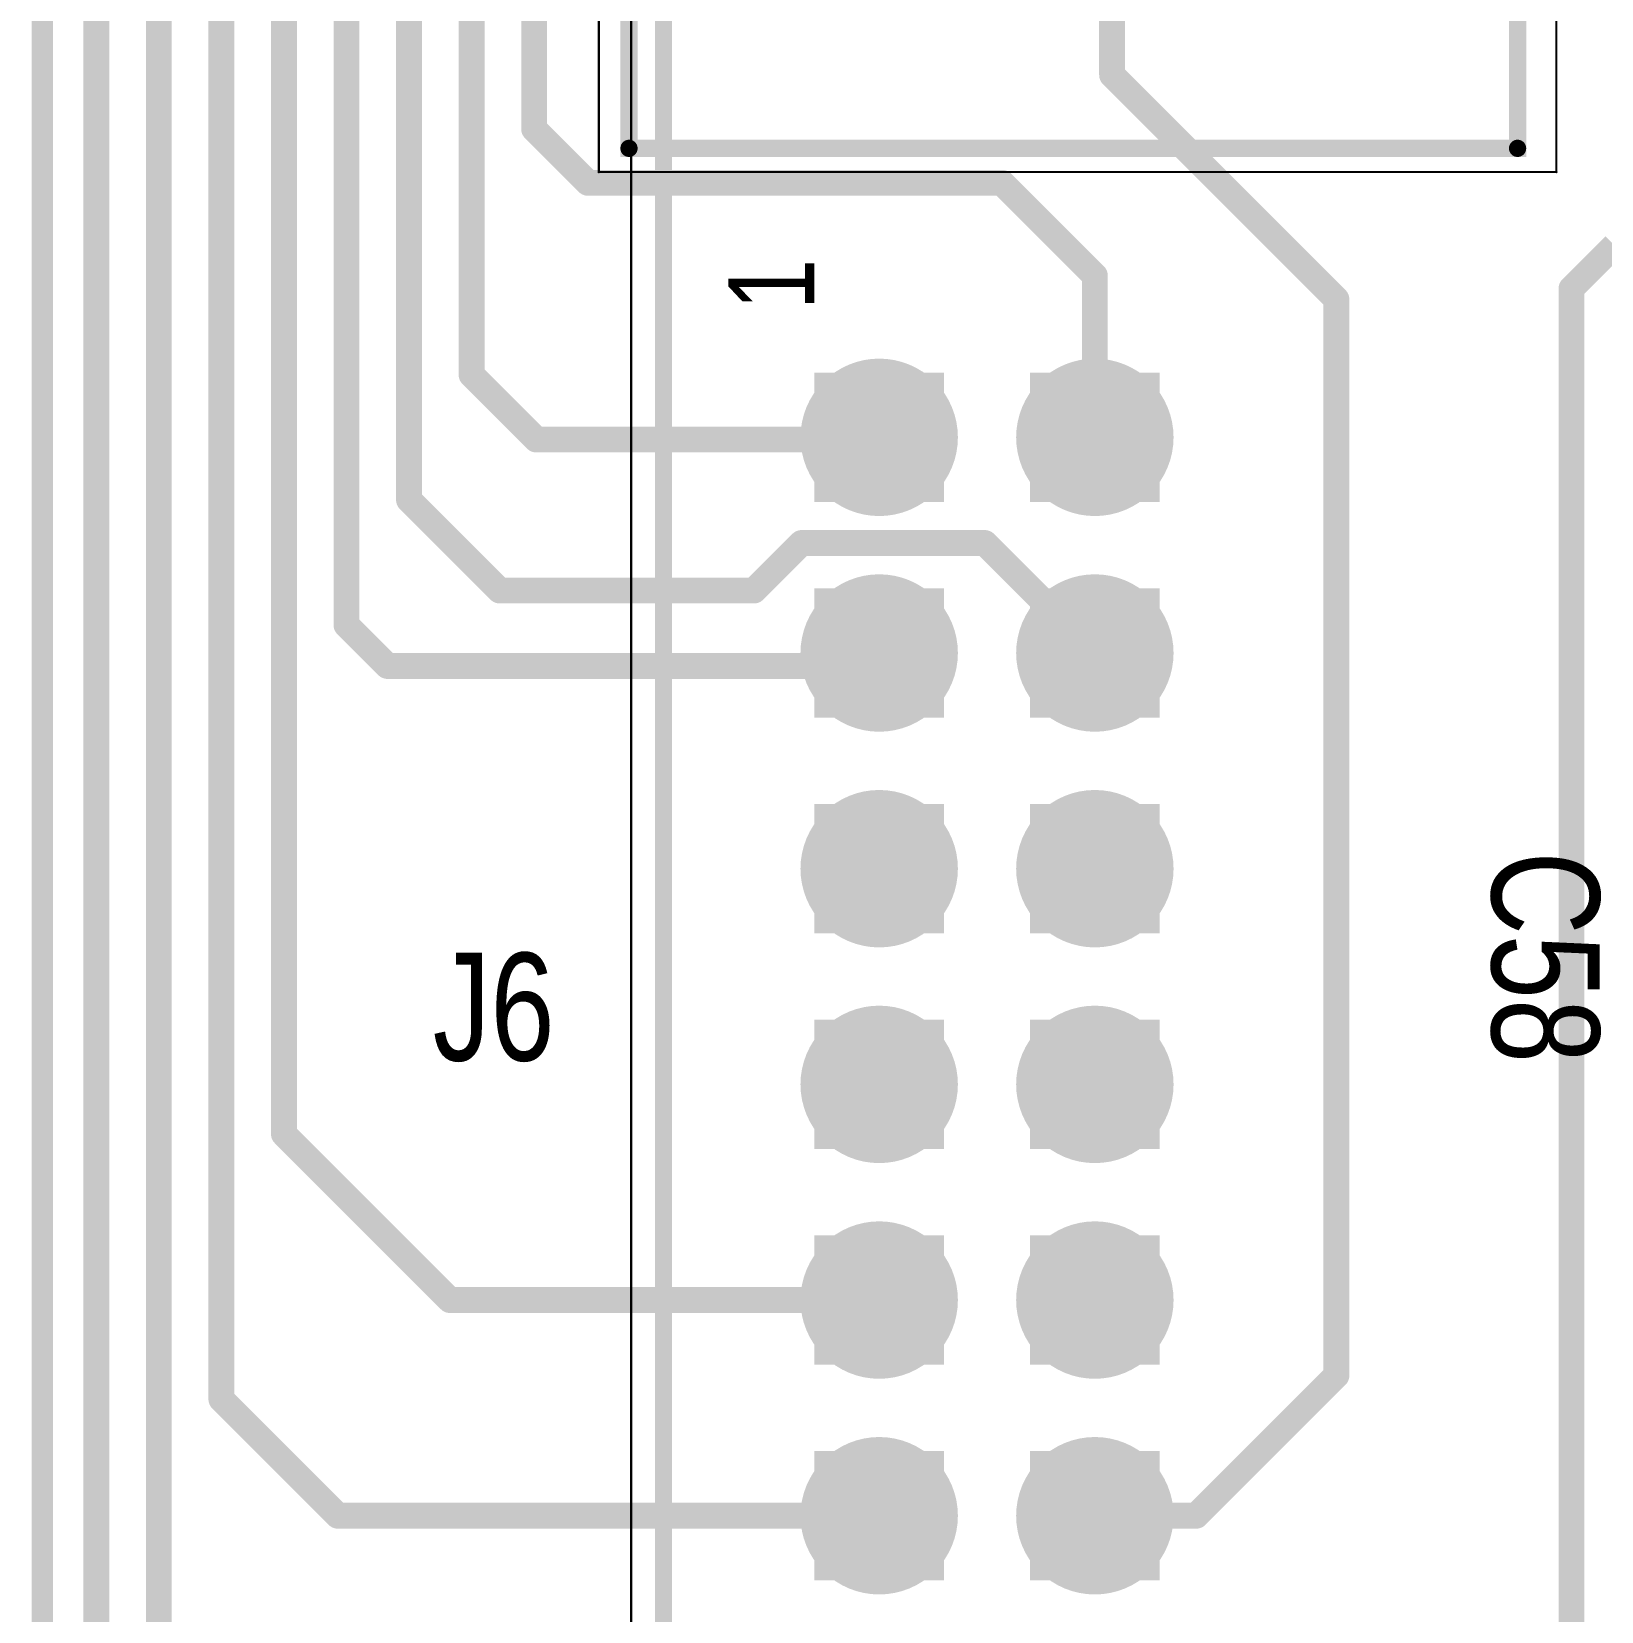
# Model space of a CAD drawing. Extents: x 0 to 8.76, y 0.02 to 4.83.
# Drawn here: x 0.773 to 1.501, y 3.222 to 3.954 of the extents above; entities that cross this region are included whole.
import ezdxf

# ---------------------------------------------------------------- set-up
doc = ezdxf.new("R2010")
doc.units = 0

msp = doc.modelspace()

# ---------------------------------------------------------------- linework, layer by layer
for points, const_width in [([(8.684, 0.028), (0.778, 0.029), (0.778, 4.826), (8.686, 4.826), (8.686, 0.028), (8.684, 0.028)], 0.01), ([(1.051, 2.331), (8.563, 2.331), (8.563, 4.484), (1.051, 4.484), (1.051, 2.331)], 0.001), ([(1.48, 4.186), (1.036, 4.186), (1.036, 3.889), (1.48, 3.889), (1.48, 4.186)], 0.001)]:
    msp.add_lwpolyline(points, close=True, dxfattribs=dict(const_width=const_width))
at = {"const_width": 0.0005}
for points in [[(1.0357, 3.889, 1), (1.0363, 3.889, 1)], [(1.4797, 3.889, 1), (1.4803, 3.889, 1)]]:
    msp.add_lwpolyline(points, format="xyb", close=True, dxfattribs=at)
at = {"layer": 'DRL', "const_width": 0.018}
for points in [[(1.157, 3.766, 1), (1.175, 3.766, 1)], [(1.257, 3.766, 1), (1.275, 3.766, 1)], [(1.157, 3.666, 1), (1.175, 3.666, 1)], [(1.257, 3.666, 1), (1.275, 3.666, 1)], [(1.157, 3.566, 1), (1.175, 3.566, 1)], [(1.257, 3.566, 1), (1.275, 3.566, 1)], [(1.157, 3.466, 1), (1.175, 3.466, 1)], [(1.257, 3.466, 1), (1.275, 3.466, 1)], [(1.157, 3.366, 1), (1.175, 3.366, 1)], [(1.257, 3.366, 1), (1.275, 3.366, 1)], [(1.157, 3.266, 1), (1.175, 3.266, 1)], [(1.257, 3.266, 1), (1.275, 3.266, 1)]]:
    msp.add_lwpolyline(points, format="xyb", close=True, dxfattribs=at)
at = {"layer": 'GND'}
for points in [[(1.136, 3.736), (1.196, 3.736), (1.136, 3.796), (1.196, 3.796)], [(1.236, 3.736), (1.296, 3.736), (1.236, 3.796), (1.296, 3.796)], [(1.136, 3.636), (1.196, 3.636), (1.136, 3.696), (1.196, 3.696)], [(1.236, 3.636), (1.296, 3.636), (1.236, 3.696), (1.296, 3.696)], [(1.136, 3.536), (1.196, 3.536), (1.136, 3.596), (1.196, 3.596)], [(1.236, 3.536), (1.296, 3.536), (1.236, 3.596), (1.296, 3.596)], [(1.136, 3.436), (1.196, 3.436), (1.136, 3.496), (1.196, 3.496)], [(1.236, 3.436), (1.296, 3.436), (1.236, 3.496), (1.296, 3.496)], [(1.136, 3.336), (1.196, 3.336), (1.136, 3.396), (1.196, 3.396)], [(1.236, 3.336), (1.296, 3.336), (1.236, 3.396), (1.296, 3.396)], [(1.136, 3.236), (1.196, 3.236), (1.136, 3.296), (1.196, 3.296)], [(1.236, 3.236), (1.296, 3.236), (1.236, 3.296), (1.296, 3.296)]]:
    msp.add_solid(points, dxfattribs=at)
at = {"layer": 'I10'}
for points in [[(1.136, 3.736), (1.196, 3.736), (1.136, 3.796), (1.196, 3.796)], [(1.236, 3.736), (1.296, 3.736), (1.236, 3.796), (1.296, 3.796)], [(1.136, 3.636), (1.196, 3.636), (1.136, 3.696), (1.196, 3.696)], [(1.236, 3.636), (1.296, 3.636), (1.236, 3.696), (1.296, 3.696)], [(1.136, 3.536), (1.196, 3.536), (1.136, 3.596), (1.196, 3.596)], [(1.236, 3.536), (1.296, 3.536), (1.236, 3.596), (1.296, 3.596)], [(1.136, 3.436), (1.196, 3.436), (1.136, 3.496), (1.196, 3.496)], [(1.236, 3.436), (1.296, 3.436), (1.236, 3.496), (1.296, 3.496)], [(1.136, 3.336), (1.196, 3.336), (1.136, 3.396), (1.196, 3.396)], [(1.236, 3.336), (1.296, 3.336), (1.236, 3.396), (1.296, 3.396)], [(1.136, 3.236), (1.196, 3.236), (1.136, 3.296), (1.196, 3.296)], [(1.236, 3.236), (1.296, 3.236), (1.236, 3.296), (1.296, 3.296)]]:
    msp.add_solid(points, dxfattribs=at)
at = {"layer": 'I11'}
for points in [[(1.136, 3.736), (1.196, 3.736), (1.136, 3.796), (1.196, 3.796)], [(1.236, 3.736), (1.296, 3.736), (1.236, 3.796), (1.296, 3.796)], [(1.136, 3.636), (1.196, 3.636), (1.136, 3.696), (1.196, 3.696)], [(1.236, 3.636), (1.296, 3.636), (1.236, 3.696), (1.296, 3.696)], [(1.136, 3.536), (1.196, 3.536), (1.136, 3.596), (1.196, 3.596)], [(1.236, 3.536), (1.296, 3.536), (1.236, 3.596), (1.296, 3.596)], [(1.136, 3.436), (1.196, 3.436), (1.136, 3.496), (1.196, 3.496)], [(1.236, 3.436), (1.296, 3.436), (1.236, 3.496), (1.296, 3.496)], [(1.136, 3.336), (1.196, 3.336), (1.136, 3.396), (1.196, 3.396)], [(1.236, 3.336), (1.296, 3.336), (1.236, 3.396), (1.296, 3.396)], [(1.136, 3.236), (1.196, 3.236), (1.136, 3.296), (1.196, 3.296)], [(1.236, 3.236), (1.296, 3.236), (1.236, 3.296), (1.296, 3.296)]]:
    msp.add_solid(points, dxfattribs=at)
at = {"layer": 'I12'}
for points in [[(1.136, 3.736), (1.196, 3.736), (1.136, 3.796), (1.196, 3.796)], [(1.236, 3.736), (1.296, 3.736), (1.236, 3.796), (1.296, 3.796)], [(1.136, 3.636), (1.196, 3.636), (1.136, 3.696), (1.196, 3.696)], [(1.236, 3.636), (1.296, 3.636), (1.236, 3.696), (1.296, 3.696)], [(1.136, 3.536), (1.196, 3.536), (1.136, 3.596), (1.196, 3.596)], [(1.236, 3.536), (1.296, 3.536), (1.236, 3.596), (1.296, 3.596)], [(1.136, 3.436), (1.196, 3.436), (1.136, 3.496), (1.196, 3.496)], [(1.236, 3.436), (1.296, 3.436), (1.236, 3.496), (1.296, 3.496)], [(1.136, 3.336), (1.196, 3.336), (1.136, 3.396), (1.196, 3.396)], [(1.236, 3.336), (1.296, 3.336), (1.236, 3.396), (1.296, 3.396)], [(1.136, 3.236), (1.196, 3.236), (1.136, 3.296), (1.196, 3.296)], [(1.236, 3.236), (1.296, 3.236), (1.236, 3.296), (1.296, 3.296)]]:
    msp.add_solid(points, dxfattribs=at)
at = {"layer": 'IN3'}
for points in [[(1.136, 3.736), (1.196, 3.736), (1.136, 3.796), (1.196, 3.796)], [(1.236, 3.736), (1.296, 3.736), (1.236, 3.796), (1.296, 3.796)], [(1.136, 3.636), (1.196, 3.636), (1.136, 3.696), (1.196, 3.696)], [(1.236, 3.636), (1.296, 3.636), (1.236, 3.696), (1.296, 3.696)], [(1.136, 3.536), (1.196, 3.536), (1.136, 3.596), (1.196, 3.596)], [(1.236, 3.536), (1.296, 3.536), (1.236, 3.596), (1.296, 3.596)], [(1.136, 3.436), (1.196, 3.436), (1.136, 3.496), (1.196, 3.496)], [(1.236, 3.436), (1.296, 3.436), (1.236, 3.496), (1.296, 3.496)], [(1.136, 3.336), (1.196, 3.336), (1.136, 3.396), (1.196, 3.396)], [(1.236, 3.336), (1.296, 3.336), (1.236, 3.396), (1.296, 3.396)], [(1.136, 3.236), (1.196, 3.236), (1.136, 3.296), (1.196, 3.296)], [(1.236, 3.236), (1.296, 3.236), (1.236, 3.296), (1.296, 3.296)]]:
    msp.add_solid(points, dxfattribs=at)
at = {"layer": 'IN4'}
for points in [[(1.136, 3.736), (1.196, 3.736), (1.136, 3.796), (1.196, 3.796)], [(1.236, 3.736), (1.296, 3.736), (1.236, 3.796), (1.296, 3.796)], [(1.136, 3.636), (1.196, 3.636), (1.136, 3.696), (1.196, 3.696)], [(1.236, 3.636), (1.296, 3.636), (1.236, 3.696), (1.296, 3.696)], [(1.136, 3.536), (1.196, 3.536), (1.136, 3.596), (1.196, 3.596)], [(1.236, 3.536), (1.296, 3.536), (1.236, 3.596), (1.296, 3.596)], [(1.136, 3.436), (1.196, 3.436), (1.136, 3.496), (1.196, 3.496)], [(1.236, 3.436), (1.296, 3.436), (1.236, 3.496), (1.296, 3.496)], [(1.136, 3.336), (1.196, 3.336), (1.136, 3.396), (1.196, 3.396)], [(1.236, 3.336), (1.296, 3.336), (1.236, 3.396), (1.296, 3.396)], [(1.136, 3.236), (1.196, 3.236), (1.136, 3.296), (1.196, 3.296)], [(1.236, 3.236), (1.296, 3.236), (1.236, 3.296), (1.296, 3.296)]]:
    msp.add_solid(points, dxfattribs=at)
at = {"layer": 'IN5'}
for points in [[(1.136, 3.736), (1.196, 3.736), (1.136, 3.796), (1.196, 3.796)], [(1.236, 3.736), (1.296, 3.736), (1.236, 3.796), (1.296, 3.796)], [(1.136, 3.636), (1.196, 3.636), (1.136, 3.696), (1.196, 3.696)], [(1.236, 3.636), (1.296, 3.636), (1.236, 3.696), (1.296, 3.696)], [(1.136, 3.536), (1.196, 3.536), (1.136, 3.596), (1.196, 3.596)], [(1.236, 3.536), (1.296, 3.536), (1.236, 3.596), (1.296, 3.596)], [(1.136, 3.436), (1.196, 3.436), (1.136, 3.496), (1.196, 3.496)], [(1.236, 3.436), (1.296, 3.436), (1.236, 3.496), (1.296, 3.496)], [(1.136, 3.336), (1.196, 3.336), (1.136, 3.396), (1.196, 3.396)], [(1.236, 3.336), (1.296, 3.336), (1.236, 3.396), (1.296, 3.396)], [(1.136, 3.236), (1.196, 3.236), (1.136, 3.296), (1.196, 3.296)], [(1.236, 3.236), (1.296, 3.236), (1.236, 3.296), (1.296, 3.296)]]:
    msp.add_solid(points, dxfattribs=at)
at = {"layer": 'IN6'}
for points in [[(1.136, 3.736), (1.196, 3.736), (1.136, 3.796), (1.196, 3.796)], [(1.236, 3.736), (1.296, 3.736), (1.236, 3.796), (1.296, 3.796)], [(1.136, 3.636), (1.196, 3.636), (1.136, 3.696), (1.196, 3.696)], [(1.236, 3.636), (1.296, 3.636), (1.236, 3.696), (1.296, 3.696)], [(1.136, 3.536), (1.196, 3.536), (1.136, 3.596), (1.196, 3.596)], [(1.236, 3.536), (1.296, 3.536), (1.236, 3.596), (1.296, 3.596)], [(1.136, 3.436), (1.196, 3.436), (1.136, 3.496), (1.196, 3.496)], [(1.236, 3.436), (1.296, 3.436), (1.236, 3.496), (1.296, 3.496)], [(1.136, 3.336), (1.196, 3.336), (1.136, 3.396), (1.196, 3.396)], [(1.236, 3.336), (1.296, 3.336), (1.236, 3.396), (1.296, 3.396)], [(1.136, 3.236), (1.196, 3.236), (1.136, 3.296), (1.196, 3.296)], [(1.236, 3.236), (1.296, 3.236), (1.236, 3.296), (1.296, 3.296)]]:
    msp.add_solid(points, dxfattribs=at)
at = {"layer": 'IN7'}
for points in [[(1.136, 3.736), (1.196, 3.736), (1.136, 3.796), (1.196, 3.796)], [(1.236, 3.736), (1.296, 3.736), (1.236, 3.796), (1.296, 3.796)], [(1.136, 3.636), (1.196, 3.636), (1.136, 3.696), (1.196, 3.696)], [(1.236, 3.636), (1.296, 3.636), (1.236, 3.696), (1.296, 3.696)], [(1.136, 3.536), (1.196, 3.536), (1.136, 3.596), (1.196, 3.596)], [(1.236, 3.536), (1.296, 3.536), (1.236, 3.596), (1.296, 3.596)], [(1.136, 3.436), (1.196, 3.436), (1.136, 3.496), (1.196, 3.496)], [(1.236, 3.436), (1.296, 3.436), (1.236, 3.496), (1.296, 3.496)], [(1.136, 3.336), (1.196, 3.336), (1.136, 3.396), (1.196, 3.396)], [(1.236, 3.336), (1.296, 3.336), (1.236, 3.396), (1.296, 3.396)], [(1.136, 3.236), (1.196, 3.236), (1.136, 3.296), (1.196, 3.296)], [(1.236, 3.236), (1.296, 3.236), (1.236, 3.296), (1.296, 3.296)]]:
    msp.add_solid(points, dxfattribs=at)
at = {"layer": 'IN8'}
for points in [[(1.136, 3.736), (1.196, 3.736), (1.136, 3.796), (1.196, 3.796)], [(1.236, 3.736), (1.296, 3.736), (1.236, 3.796), (1.296, 3.796)], [(1.136, 3.636), (1.196, 3.636), (1.136, 3.696), (1.196, 3.696)], [(1.236, 3.636), (1.296, 3.636), (1.236, 3.696), (1.296, 3.696)], [(1.136, 3.536), (1.196, 3.536), (1.136, 3.596), (1.196, 3.596)], [(1.236, 3.536), (1.296, 3.536), (1.236, 3.596), (1.296, 3.596)], [(1.136, 3.436), (1.196, 3.436), (1.136, 3.496), (1.196, 3.496)], [(1.236, 3.436), (1.296, 3.436), (1.236, 3.496), (1.296, 3.496)], [(1.136, 3.336), (1.196, 3.336), (1.136, 3.396), (1.196, 3.396)], [(1.236, 3.336), (1.296, 3.336), (1.236, 3.396), (1.296, 3.396)], [(1.136, 3.236), (1.196, 3.236), (1.136, 3.296), (1.196, 3.296)], [(1.236, 3.236), (1.296, 3.236), (1.236, 3.296), (1.296, 3.296)]]:
    msp.add_solid(points, dxfattribs=at)
at = {"layer": 'IN9'}
for points in [[(1.136, 3.736), (1.196, 3.736), (1.136, 3.796), (1.196, 3.796)], [(1.236, 3.736), (1.296, 3.736), (1.236, 3.796), (1.296, 3.796)], [(1.136, 3.636), (1.196, 3.636), (1.136, 3.696), (1.196, 3.696)], [(1.236, 3.636), (1.296, 3.636), (1.236, 3.696), (1.296, 3.696)], [(1.136, 3.536), (1.196, 3.536), (1.136, 3.596), (1.196, 3.596)], [(1.236, 3.536), (1.296, 3.536), (1.236, 3.596), (1.296, 3.596)], [(1.136, 3.436), (1.196, 3.436), (1.136, 3.496), (1.196, 3.496)], [(1.236, 3.436), (1.296, 3.436), (1.236, 3.496), (1.296, 3.496)], [(1.136, 3.336), (1.196, 3.336), (1.136, 3.396), (1.196, 3.396)], [(1.236, 3.336), (1.296, 3.336), (1.236, 3.396), (1.296, 3.396)], [(1.136, 3.236), (1.196, 3.236), (1.136, 3.296), (1.196, 3.296)], [(1.236, 3.236), (1.296, 3.236), (1.236, 3.296), (1.296, 3.296)]]:
    msp.add_solid(points, dxfattribs=at)
at = {"layer": 'PWR'}
for points in [[(1.136, 3.736), (1.196, 3.736), (1.136, 3.796), (1.196, 3.796)], [(1.236, 3.736), (1.296, 3.736), (1.236, 3.796), (1.296, 3.796)], [(1.136, 3.636), (1.196, 3.636), (1.136, 3.696), (1.196, 3.696)], [(1.236, 3.636), (1.296, 3.636), (1.236, 3.696), (1.296, 3.696)], [(1.136, 3.536), (1.196, 3.536), (1.136, 3.596), (1.196, 3.596)], [(1.236, 3.536), (1.296, 3.536), (1.236, 3.596), (1.296, 3.596)], [(1.136, 3.436), (1.196, 3.436), (1.136, 3.496), (1.196, 3.496)], [(1.236, 3.436), (1.296, 3.436), (1.236, 3.496), (1.296, 3.496)], [(1.136, 3.336), (1.196, 3.336), (1.136, 3.396), (1.196, 3.396)], [(1.236, 3.336), (1.296, 3.336), (1.236, 3.396), (1.296, 3.396)], [(1.136, 3.236), (1.196, 3.236), (1.136, 3.296), (1.196, 3.296)], [(1.236, 3.236), (1.296, 3.236), (1.236, 3.296), (1.296, 3.296)]]:
    msp.add_solid(points, dxfattribs=at)
at = {"layer": 'SMT', "const_width": 0.037}
for points in [[(1.148, 3.766, 1), (1.184, 3.766, 1)], [(1.248, 3.766, 1), (1.284, 3.766, 1)], [(1.148, 3.666, 1), (1.184, 3.666, 1)], [(1.248, 3.666, 1), (1.284, 3.666, 1)], [(1.148, 3.566, 1), (1.184, 3.566, 1)], [(1.248, 3.566, 1), (1.284, 3.566, 1)], [(1.148, 3.466, 1), (1.184, 3.466, 1)], [(1.248, 3.466, 1), (1.284, 3.466, 1)], [(1.148, 3.366, 1), (1.184, 3.366, 1)], [(1.248, 3.366, 1), (1.284, 3.366, 1)], [(1.148, 3.266, 1), (1.184, 3.266, 1)], [(1.248, 3.266, 1), (1.284, 3.266, 1)]]:
    msp.add_lwpolyline(points, format="xyb", close=True, dxfattribs=at)
at = {"layer": 'SST', "const_width": 0.008}
for points in [[(1.066, 4.467), (1.066, 2.346), (8.547, 2.346), (8.548, 2.365), (8.548, 4.469), (1.067, 4.469), (1.067, 4.468), (1.066, 4.467)], [(1.05, 4.173), (1.462, 4.173), (1.462, 3.9), (1.05, 3.9), (1.05, 4.173)]]:
    msp.add_lwpolyline(points, close=True, dxfattribs=at)
at = {"layer": 'SST', "const_width": 0.004}
for points in [[(1.048, 3.9, 1), (1.052, 3.9, 1)], [(1.46, 3.9, 1), (1.464, 3.9, 1)]]:
    msp.add_lwpolyline(points, format="xyb", close=True, dxfattribs=at)
at = {"layer": 'TOP', "const_width": 0.012}
for points in [[(0.803, 1.428), (0.803, 4.626)], [(0.832, 3.141), (0.832, 4.615)], [(0.861, 3.32), (0.861, 4.601)], [(0.89, 4.588), (0.89, 3.443)], [(0.919, 3.679), (0.919, 4.571)], [(0.948, 3.737), (0.948, 4.552)], [(0.977, 4.523), (0.977, 3.795)], [(1.006, 3.909), (1.006, 4.497)], [(1.274, 3.934), (1.274, 4.02)], [(1.378, 3.83), (1.274, 3.934)], [(1.031, 3.884), (1.006, 3.909)], [(1.223, 3.884), (1.031, 3.884)], [(1.266, 3.841), (1.223, 3.884)], [(1.487, 3.835), (1.507, 3.855)], [(1.266, 3.766), (1.266, 3.841)], [(1.487, 3.169), (1.487, 3.835)], [(1.378, 3.331), (1.378, 3.83)], [(0.977, 3.795), (1.007, 3.765)], [(1.007, 3.765), (1.165, 3.765)], [(1.165, 3.765), (1.166, 3.766)], [(0.99, 3.695), (0.948, 3.737)], [(1.13, 3.717), (1.108, 3.695)], [(1.215, 3.717), (1.13, 3.717)], [(1.266, 3.666), (1.215, 3.717)], [(1.108, 3.695), (0.99, 3.695)], [(0.938, 3.66), (0.919, 3.679)], [(1.155, 3.666), (1.151, 3.662)], [(1.166, 3.666), (1.155, 3.666)], [(1.153, 3.66), (0.938, 3.66)], [(1.151, 3.662), (1.153, 3.66)], [(0.89, 3.443), (0.967, 3.366)], [(0.967, 3.366), (1.166, 3.366)], [(1.313, 3.266), (1.378, 3.331)], [(0.915, 3.266), (0.861, 3.32)], [(1.166, 3.266), (0.915, 3.266)], [(1.266, 3.266), (1.313, 3.266)]]:
    msp.add_lwpolyline(points, dxfattribs=at)
at = {"layer": 'TOP'}
for points, const_width in [([(1.271, 3.934, 1), (1.277, 3.934, 1)], 0.006), ([(1.271, 3.934, 1), (1.277, 3.934, 1)], 0.006), ([(1.003, 3.909, 1), (1.009, 3.909, 1)], 0.006), ([(1.003, 3.909, 1), (1.009, 3.909, 1)], 0.006), ([(1.028, 3.884, 1), (1.034, 3.884, 1)], 0.006), ([(1.028, 3.884, 1), (1.034, 3.884, 1)], 0.006), ([(1.22, 3.884, 1), (1.226, 3.884, 1)], 0.006), ([(1.22, 3.884, 1), (1.226, 3.884, 1)], 0.006), ([(1.263, 3.841, 1), (1.269, 3.841, 1)], 0.006), ([(1.263, 3.841, 1), (1.269, 3.841, 1)], 0.006), ([(1.484, 3.835, 1), (1.49, 3.835, 1)], 0.006), ([(1.484, 3.835, 1), (1.49, 3.835, 1)], 0.006), ([(1.375, 3.83, 1), (1.381, 3.83, 1)], 0.006), ([(1.375, 3.83, 1), (1.381, 3.83, 1)], 0.006), ([(0.974, 3.795, 1), (0.98, 3.795, 1)], 0.006), ([(0.974, 3.795, 1), (0.98, 3.795, 1)], 0.006), ([(1.151, 3.766, 1), (1.181, 3.766, 1)], 0.03), ([(1.251, 3.766, 1), (1.281, 3.766, 1)], 0.03), ([(1.004, 3.765, 1), (1.01, 3.765, 1)], 0.006), ([(1.004, 3.765, 1), (1.01, 3.765, 1)], 0.006), ([(1.162, 3.765, 1), (1.168, 3.765, 1)], 0.006), ([(1.162, 3.765, 1), (1.168, 3.765, 1)], 0.006), ([(1.163, 3.766, 1), (1.169, 3.766, 1)], 0.006), ([(1.263, 3.766, 1), (1.269, 3.766, 1)], 0.006), ([(0.945, 3.737, 1), (0.951, 3.737, 1)], 0.006), ([(0.945, 3.737, 1), (0.951, 3.737, 1)], 0.006), ([(1.127, 3.717, 1), (1.133, 3.717, 1)], 0.006), ([(1.127, 3.717, 1), (1.133, 3.717, 1)], 0.006), ([(1.212, 3.717, 1), (1.218, 3.717, 1)], 0.006), ([(1.212, 3.717, 1), (1.218, 3.717, 1)], 0.006), ([(0.987, 3.695, 1), (0.993, 3.695, 1)], 0.006), ([(0.987, 3.695, 1), (0.993, 3.695, 1)], 0.006), ([(1.105, 3.695, 1), (1.111, 3.695, 1)], 0.006), ([(1.105, 3.695, 1), (1.111, 3.695, 1)], 0.006), ([(1.151, 3.666, 1), (1.181, 3.666, 1)], 0.03), ([(1.251, 3.666, 1), (1.281, 3.666, 1)], 0.03), ([(0.916, 3.679, 1), (0.922, 3.679, 1)], 0.006), ([(0.916, 3.679, 1), (0.922, 3.679, 1)], 0.006), ([(1.152, 3.666, 1), (1.158, 3.666, 1)], 0.006), ([(1.152, 3.666, 1), (1.158, 3.666, 1)], 0.006), ([(1.163, 3.666, 1), (1.169, 3.666, 1)], 0.006), ([(1.263, 3.666, 1), (1.269, 3.666, 1)], 0.006), ([(0.935, 3.66, 1), (0.941, 3.66, 1)], 0.006), ([(0.935, 3.66, 1), (0.941, 3.66, 1)], 0.006), ([(1.148, 3.662, 1), (1.154, 3.662, 1)], 0.006), ([(1.148, 3.662, 1), (1.154, 3.662, 1)], 0.006), ([(1.15, 3.66, 1), (1.156, 3.66, 1)], 0.006), ([(1.15, 3.66, 1), (1.156, 3.66, 1)], 0.006), ([(1.151, 3.566, 1), (1.181, 3.566, 1)], 0.03), ([(1.251, 3.566, 1), (1.281, 3.566, 1)], 0.03), ([(1.151, 3.466, 1), (1.181, 3.466, 1)], 0.03), ([(1.251, 3.466, 1), (1.281, 3.466, 1)], 0.03), ([(0.887, 3.443, 1), (0.893, 3.443, 1)], 0.006), ([(0.887, 3.443, 1), (0.893, 3.443, 1)], 0.006), ([(1.151, 3.366, 1), (1.181, 3.366, 1)], 0.03), ([(1.251, 3.366, 1), (1.281, 3.366, 1)], 0.03), ([(0.964, 3.366, 1), (0.97, 3.366, 1)], 0.006), ([(0.964, 3.366, 1), (0.97, 3.366, 1)], 0.006), ([(1.163, 3.366, 1), (1.169, 3.366, 1)], 0.006), ([(1.375, 3.331, 1), (1.381, 3.331, 1)], 0.006), ([(1.375, 3.331, 1), (1.381, 3.331, 1)], 0.006), ([(0.858, 3.32, 1), (0.864, 3.32, 1)], 0.006), ([(0.858, 3.32, 1), (0.864, 3.32, 1)], 0.006), ([(1.151, 3.266, 1), (1.181, 3.266, 1)], 0.03), ([(1.251, 3.266, 1), (1.281, 3.266, 1)], 0.03), ([(0.912, 3.266, 1), (0.918, 3.266, 1)], 0.006), ([(0.912, 3.266, 1), (0.918, 3.266, 1)], 0.006), ([(1.163, 3.266, 1), (1.169, 3.266, 1)], 0.006), ([(1.263, 3.266, 1), (1.269, 3.266, 1)], 0.006), ([(1.31, 3.266, 1), (1.316, 3.266, 1)], 0.006), ([(1.31, 3.266, 1), (1.316, 3.266, 1)], 0.006)]:
    msp.add_lwpolyline(points, format="xyb", close=True, dxfattribs=dict(at, const_width=const_width))

# ---------------------------------------------------------------- texts
at = {"layer": 'SST', "width": 0.8}
for s, height, rotation, p in [('1', 0.04, 90, (1.136, 3.825)), ('C58', 0.05, 270, (1.45, 3.574))]:
    msp.add_text(s, height=height, rotation=rotation, dxfattribs=at).set_placement(p)
msp.add_text('J6', height=0.05, dxfattribs=at).set_placement((0.959, 3.477))

doc.saveas('drawing.dxf')
